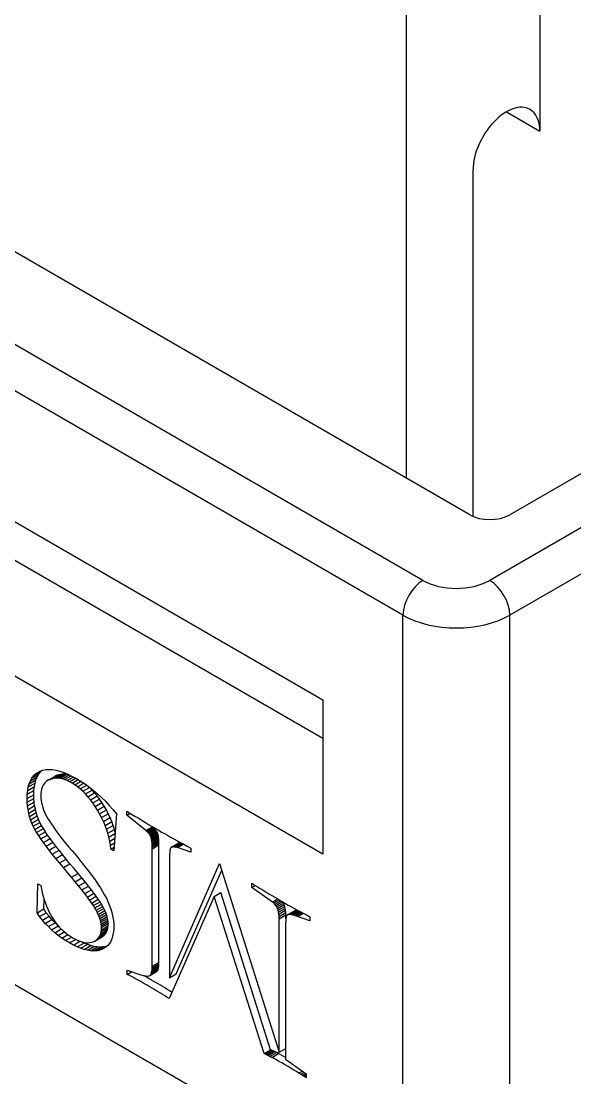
# Model space of a CAD drawing. Header units: millimetres. Extents: x -70 to 70, y -99 to 99.
# Drawn here: x 36.92 to 42.79, y -45.13 to -33.95 of the extents above; entities that cross this region are included whole.
import ezdxf

# ---------------------------------------------------------------- set-up
doc = ezdxf.new("R2010")
doc.units = ezdxf.units.MM
doc.layers.add('粗实线层', color=7, linetype='Continuous', lineweight=35)

msp = doc.modelspace()

# ---------------------------------------------------------------- linework, layer by layer
at = {"layer": '粗实线层', "color": 7, "lineweight": -3}
for p, q in [((42.416, -28.987), (42.416, -35.111)), ((41.002, -30.212), (41.002, -38.785)), ((56.523, -31.906), (42.098, -40.234)), ((41.674, -39.173), (31.492, -33.294)), ((41.179, -39.867), (30.289, -33.58)), ((40.967, -40.234), (30.077, -33.947)), ((42.063, -34.906), (42.416, -35.111)), ((41.709, -39.19), (41.709, -35.519)), ((30.926, -35.825), (40.118, -41.132)), ((40.118, -41.541), (31.986, -36.846)), ((40.118, -42.765), (30.926, -37.458)), ((43.3, -38.479), (42.098, -39.173)), ((43.795, -38.764), (41.886, -39.867)), ((40.967, -46.521), (30.077, -40.234)), ((40.967, -46.521), (40.967, -40.234)), ((42.098, -46.521), (42.098, -40.234)), ((40.118, -41.132), (40.118, -42.765)), ((37.038, -41.961), (37.108, -41.92)), ((37.038, -41.961), (37.056, -41.937)), ((37.056, -41.937), (37.126, -41.896)), ((37.056, -41.937), (37.076, -41.916)), ((37.076, -41.916), (37.137, -41.881)), ((37.076, -41.916), (37.1, -41.899)), ((37.093, -41.947), (37.108, -41.92)), ((37.1, -41.899), (37.126, -41.885)), ((37.108, -41.92), (37.126, -41.896)), ((37.126, -41.885), (37.155, -41.875)), ((37.126, -41.896), (37.147, -41.875)), ((37.155, -41.875), (37.186, -41.869)), ((37.186, -41.869), (37.219, -41.867)), ((37.21, -41.982), (37.281, -41.941)), ((37.219, -41.867), (37.255, -41.869)), ((37.228, -41.973), (37.299, -41.932)), ((37.248, -41.966), (37.319, -41.925)), ((37.255, -41.869), (37.293, -41.875)), ((37.268, -41.961), (37.339, -41.92)), ((37.299, -41.932), (37.281, -41.941)), ((37.29, -41.959), (37.361, -41.918)), ((37.293, -41.875), (37.332, -41.886)), ((37.319, -41.925), (37.299, -41.932)), ((37.312, -41.96), (37.383, -41.919)), ((37.339, -41.92), (37.319, -41.925)), ((37.332, -41.886), (37.375, -41.9)), ((37.335, -41.962), (37.406, -41.922)), ((37.361, -41.918), (37.339, -41.92)), ((37.359, -41.968), (37.43, -41.927)), ((37.383, -41.919), (37.361, -41.918)), ((37.375, -41.9), (37.419, -41.918)), ((37.406, -41.922), (37.383, -41.919)), ((37.384, -41.975), (37.455, -41.935)), ((37.43, -41.927), (37.406, -41.922)), ((37.41, -41.985), (37.481, -41.945)), ((37.419, -41.918), (37.465, -41.941)), ((37.447, -41.932), (37.43, -41.927)), ((37.465, -41.941), (37.514, -41.968)), ((36.993, -42.091), (37.064, -42.05)), ((36.993, -42.091), (37, -42.053)), ((37, -42.053), (37.071, -42.012)), ((37, -42.053), (37.01, -42.019)), ((37.01, -42.019), (37.081, -41.978)), ((37.01, -42.019), (37.022, -41.988)), ((37.022, -41.988), (37.093, -41.947)), ((37.022, -41.988), (37.038, -41.961)), ((37.06, -42.091), (37.064, -42.05)), ((37.064, -42.05), (37.071, -42.012)), ((37.071, -42.012), (37.081, -41.978)), ((37.081, -41.978), (37.093, -41.947)), ((37.148, -42.055), (37.141, -42.075)), ((37.156, -42.036), (37.148, -42.055)), ((37.167, -42.02), (37.156, -42.036)), ((37.179, -42.005), (37.167, -42.02)), ((37.194, -41.992), (37.179, -42.005)), ((37.21, -41.982), (37.194, -41.992)), ((37.228, -41.973), (37.21, -41.982)), ((37.248, -41.966), (37.228, -41.973)), ((37.268, -41.961), (37.248, -41.966)), ((37.29, -41.959), (37.268, -41.961)), ((37.312, -41.96), (37.29, -41.959)), ((37.335, -41.962), (37.312, -41.96)), ((37.359, -41.968), (37.335, -41.962)), ((37.384, -41.975), (37.359, -41.968)), ((37.41, -41.985), (37.384, -41.975)), ((37.437, -41.998), (37.41, -41.985)), ((37.437, -41.998), (37.507, -41.957)), ((37.464, -42.013), (37.437, -41.998)), ((37.464, -42.013), (37.535, -41.972)), ((37.493, -42.031), (37.464, -42.013)), ((37.493, -42.031), (37.564, -41.99)), ((37.522, -42.051), (37.493, -42.031)), ((37.514, -41.968), (37.559, -41.995)), ((37.522, -42.051), (37.593, -42.011)), ((37.55, -42.074), (37.522, -42.051)), ((37.55, -42.074), (37.621, -42.033)), ((37.559, -41.995), (37.604, -42.025)), ((37.604, -42.025), (37.648, -42.057)), ((37.648, -42.058), (37.64, -42.051)), ((36.988, -42.176), (36.989, -42.131)), ((36.988, -42.176), (37.058, -42.135)), ((36.989, -42.131), (36.993, -42.091)), ((36.989, -42.131), (37.06, -42.091)), ((37.058, -42.135), (37.06, -42.091)), ((37.059, -42.174), (37.058, -42.135)), ((37.133, -42.121), (37.132, -42.147)), ((37.132, -42.147), (37.133, -42.171)), ((37.136, -42.097), (37.133, -42.121)), ((37.141, -42.075), (37.136, -42.097)), ((37.578, -42.099), (37.55, -42.074)), ((37.578, -42.099), (37.648, -42.058)), ((37.605, -42.126), (37.578, -42.099)), ((37.605, -42.126), (37.675, -42.086)), ((37.631, -42.156), (37.605, -42.126)), ((37.631, -42.156), (37.702, -42.115)), ((37.657, -42.188), (37.631, -42.156)), ((37.648, -42.057), (37.691, -42.091)), ((37.675, -42.086), (37.648, -42.058)), ((37.657, -42.188), (37.728, -42.147)), ((37.702, -42.115), (37.675, -42.086)), ((37.691, -42.091), (37.734, -42.127)), ((37.728, -42.147), (37.702, -42.115)), ((37.753, -42.181), (37.728, -42.147)), ((37.734, -42.127), (37.775, -42.165)), ((37.775, -42.165), (37.816, -42.205)), ((36.989, -42.215), (36.988, -42.176)), ((36.989, -42.215), (37.059, -42.174)), ((36.992, -42.254), (36.989, -42.215)), ((36.992, -42.254), (37.062, -42.213)), ((36.997, -42.292), (36.992, -42.254)), ((36.997, -42.292), (37.067, -42.251)), ((37.062, -42.213), (37.059, -42.174)), ((37.067, -42.251), (37.062, -42.213)), ((37.075, -42.288), (37.067, -42.251)), ((37.133, -42.171), (37.135, -42.195)), ((37.135, -42.195), (37.139, -42.22)), ((37.139, -42.22), (37.145, -42.244)), ((37.145, -42.244), (37.152, -42.269)), ((37.152, -42.269), (37.16, -42.294)), ((37.683, -42.222), (37.657, -42.188)), ((37.683, -42.222), (37.753, -42.181)), ((37.708, -42.259), (37.683, -42.222)), ((37.708, -42.259), (37.778, -42.218)), ((37.732, -42.298), (37.708, -42.259)), ((37.732, -42.298), (37.803, -42.257)), ((37.778, -42.218), (37.753, -42.181)), ((37.803, -42.257), (37.778, -42.218)), ((37.826, -42.297), (37.803, -42.257)), ((37.816, -42.205), (37.856, -42.248)), ((37.856, -42.248), (37.895, -42.292)), ((37.004, -42.329), (36.997, -42.292)), ((37.004, -42.329), (37.075, -42.288)), ((37.013, -42.365), (37.004, -42.329)), ((37.013, -42.365), (37.084, -42.325)), ((37.024, -42.401), (37.013, -42.365)), ((37.024, -42.401), (37.095, -42.36)), ((37.084, -42.325), (37.075, -42.288)), ((37.095, -42.36), (37.084, -42.325)), ((37.108, -42.395), (37.095, -42.36)), ((37.16, -42.294), (37.17, -42.319)), ((37.17, -42.319), (37.182, -42.344)), ((37.182, -42.344), (37.195, -42.369)), ((37.195, -42.369), (37.209, -42.394)), ((37.755, -42.338), (37.732, -42.298)), ((37.755, -42.338), (37.826, -42.297)), ((37.776, -42.378), (37.755, -42.338)), ((37.776, -42.378), (37.847, -42.337)), ((37.796, -42.419), (37.776, -42.378)), ((37.796, -42.419), (37.866, -42.378)), ((37.847, -42.337), (37.826, -42.297)), ((37.866, -42.378), (37.847, -42.337)), ((37.883, -42.419), (37.866, -42.378)), ((37.895, -42.292), (37.933, -42.339)), ((37.933, -42.339), (37.907, -42.731)), ((38.043, -42.352), (38.043, -42.308)), ((38.043, -42.308), (38.087, -42.336)), ((38.043, -42.352), (38.079, -42.331)), ((38.244, -42.515), (38.043, -42.352)), ((38.087, -42.336), (38.129, -42.361)), ((38.129, -42.361), (38.169, -42.385)), ((38.169, -42.385), (38.206, -42.408)), ((37.037, -42.436), (37.024, -42.401)), ((37.037, -42.436), (37.108, -42.395)), ((37.052, -42.47), (37.037, -42.436)), ((37.052, -42.47), (37.123, -42.429)), ((37.069, -42.503), (37.052, -42.47)), ((37.069, -42.503), (37.14, -42.462)), ((37.088, -42.535), (37.069, -42.503)), ((37.088, -42.535), (37.159, -42.494)), ((37.123, -42.429), (37.108, -42.395)), ((37.14, -42.462), (37.123, -42.429)), ((37.159, -42.494), (37.14, -42.462)), ((37.181, -42.527), (37.159, -42.494)), ((37.209, -42.394), (37.226, -42.42)), ((37.226, -42.42), (37.244, -42.448)), ((37.244, -42.448), (37.265, -42.477)), ((37.265, -42.477), (37.287, -42.509)), ((37.813, -42.46), (37.796, -42.419)), ((37.813, -42.46), (37.883, -42.419)), ((37.828, -42.501), (37.813, -42.46)), ((37.828, -42.501), (37.899, -42.46)), ((37.841, -42.543), (37.828, -42.501)), ((37.841, -42.543), (37.912, -42.502)), ((37.899, -42.46), (37.883, -42.419)), ((37.912, -42.502), (37.899, -42.46)), ((37.921, -42.534), (37.912, -42.502)), ((38.206, -42.408), (38.241, -42.429)), ((38.241, -42.429), (38.274, -42.449)), ((38.244, -42.515), (38.315, -42.474)), ((38.252, -42.522), (38.323, -42.481)), ((38.26, -42.529), (38.331, -42.489)), ((38.267, -42.537), (38.338, -42.496)), ((38.273, -42.544), (38.344, -42.503)), ((38.274, -42.449), (38.304, -42.467)), ((38.304, -42.467), (38.332, -42.484)), ((38.323, -42.481), (38.315, -42.474)), ((38.331, -42.489), (38.323, -42.481)), ((38.338, -42.496), (38.331, -42.489)), ((38.332, -42.484), (38.358, -42.499)), ((38.344, -42.503), (38.338, -42.496)), ((38.35, -42.51), (38.344, -42.503)), ((38.358, -42.499), (38.381, -42.512)), ((37.11, -42.568), (37.088, -42.535)), ((37.11, -42.568), (37.181, -42.527)), ((37.134, -42.603), (37.11, -42.568)), ((37.134, -42.603), (37.204, -42.562)), ((37.16, -42.64), (37.134, -42.603)), ((37.16, -42.64), (37.231, -42.599)), ((37.204, -42.562), (37.181, -42.527)), ((37.231, -42.599), (37.204, -42.562)), ((37.26, -42.638), (37.231, -42.599)), ((37.287, -42.509), (37.312, -42.541)), ((37.312, -42.541), (37.338, -42.576)), ((37.338, -42.576), (37.367, -42.612)), ((37.367, -42.612), (37.397, -42.65)), ((37.852, -42.585), (37.841, -42.543)), ((37.852, -42.585), (37.923, -42.544)), ((37.862, -42.627), (37.852, -42.585)), ((37.862, -42.627), (37.916, -42.595)), ((38.252, -42.522), (38.244, -42.515)), ((38.26, -42.529), (38.252, -42.522)), ((38.267, -42.537), (38.26, -42.529)), ((38.273, -42.544), (38.267, -42.537)), ((38.279, -42.551), (38.273, -42.544)), ((38.279, -42.551), (38.35, -42.51)), ((38.285, -42.558), (38.279, -42.551)), ((38.285, -42.558), (38.355, -42.517)), ((38.289, -42.565), (38.285, -42.558)), ((38.289, -42.565), (38.36, -42.524)), ((38.293, -42.573), (38.289, -42.565)), ((38.293, -42.573), (38.364, -42.532)), ((38.297, -42.58), (38.293, -42.573)), ((38.297, -42.58), (38.367, -42.539)), ((38.3, -42.587), (38.297, -42.58)), ((38.3, -42.587), (38.37, -42.546)), ((38.302, -42.595), (38.3, -42.587)), ((38.302, -42.595), (38.373, -42.554)), ((38.304, -42.603), (38.302, -42.595)), ((38.304, -42.603), (38.375, -42.563)), ((38.306, -42.613), (38.304, -42.603)), ((38.306, -42.613), (38.377, -42.572)), ((38.308, -42.624), (38.306, -42.613)), ((38.308, -42.624), (38.379, -42.583)), ((38.309, -42.635), (38.38, -42.595)), ((38.311, -42.648), (38.381, -42.607)), ((38.355, -42.517), (38.35, -42.51)), ((38.36, -42.524), (38.355, -42.517)), ((38.364, -42.532), (38.36, -42.524)), ((38.367, -42.539), (38.364, -42.532)), ((38.37, -42.546), (38.367, -42.539)), ((38.373, -42.554), (38.37, -42.546)), ((38.375, -42.563), (38.373, -42.554)), ((38.377, -42.572), (38.375, -42.563)), ((38.379, -42.583), (38.377, -42.572)), ((38.38, -42.595), (38.379, -42.583)), ((38.381, -42.607), (38.38, -42.595)), ((38.381, -42.512), (38.411, -42.53)), ((38.382, -42.621), (38.381, -42.607)), ((38.411, -42.53), (38.442, -42.547)), ((38.442, -42.547), (38.474, -42.565)), ((38.474, -42.565), (38.506, -42.583)), ((38.506, -42.583), (38.54, -42.602)), ((38.54, -42.602), (38.574, -42.621)), ((37.189, -42.679), (37.16, -42.64)), ((37.189, -42.679), (37.26, -42.638)), ((37.22, -42.721), (37.189, -42.679)), ((37.22, -42.721), (37.291, -42.68)), ((37.254, -42.764), (37.22, -42.721)), ((37.254, -42.764), (37.325, -42.723)), ((37.291, -42.68), (37.26, -42.638)), ((37.325, -42.723), (37.291, -42.68)), ((37.361, -42.769), (37.325, -42.723)), ((37.397, -42.65), (37.43, -42.689)), ((37.43, -42.689), (37.464, -42.73)), ((37.869, -42.669), (37.862, -42.627)), ((37.869, -42.669), (37.913, -42.644)), ((37.874, -42.712), (37.869, -42.669)), ((37.874, -42.712), (37.91, -42.692)), ((37.907, -42.731), (37.874, -42.712)), ((38.309, -42.635), (38.308, -42.624)), ((38.311, -42.648), (38.309, -42.635)), ((38.312, -42.662), (38.311, -42.648)), ((38.312, -42.662), (38.382, -42.621)), ((38.312, -42.676), (38.383, -42.635)), ((38.312, -42.676), (38.312, -42.662)), ((38.313, -42.692), (38.312, -42.676)), ((38.313, -42.692), (38.383, -42.651)), ((38.313, -42.708), (38.383, -42.667)), ((38.313, -42.708), (38.313, -42.692)), ((38.313, -43.951), (38.313, -42.708)), ((38.383, -42.635), (38.382, -42.621)), ((38.383, -42.651), (38.383, -42.635)), ((38.383, -42.667), (38.383, -42.651)), ((38.383, -43.91), (38.383, -42.667)), ((38.5, -42.721), (38.499, -42.73)), ((38.502, -42.713), (38.5, -42.721)), ((38.504, -42.706), (38.502, -42.713)), ((38.507, -42.7), (38.504, -42.706)), ((38.509, -42.696), (38.507, -42.7)), ((38.513, -42.692), (38.509, -42.696)), ((38.517, -42.69), (38.513, -42.692)), ((38.517, -42.69), (38.587, -42.649)), ((38.522, -42.688), (38.517, -42.69)), ((38.522, -42.688), (38.592, -42.647)), ((38.527, -42.686), (38.522, -42.688)), ((38.527, -42.686), (38.598, -42.646)), ((38.534, -42.686), (38.527, -42.686)), ((38.534, -42.686), (38.604, -42.645)), ((38.541, -42.686), (38.534, -42.686)), ((38.541, -42.686), (38.612, -42.645)), ((38.549, -42.687), (38.541, -42.686)), ((38.549, -42.687), (38.62, -42.646)), ((38.558, -42.689), (38.549, -42.687)), ((38.558, -42.689), (38.629, -42.648)), ((38.568, -42.691), (38.558, -42.689)), ((38.568, -42.691), (38.638, -42.65)), ((38.578, -42.694), (38.568, -42.691)), ((38.574, -42.621), (38.609, -42.64)), ((38.578, -42.694), (38.649, -42.654)), ((38.72, -42.744), (38.578, -42.694)), ((38.592, -42.647), (38.587, -42.649)), ((38.598, -42.646), (38.592, -42.647)), ((38.604, -42.645), (38.598, -42.646)), ((38.612, -42.645), (38.604, -42.645)), ((38.609, -42.64), (38.645, -42.66)), ((38.62, -42.646), (38.612, -42.645)), ((38.645, -42.66), (38.682, -42.68)), ((38.682, -42.68), (38.72, -42.7)), ((38.72, -42.7), (38.72, -42.744)), ((37.29, -42.809), (37.254, -42.764)), ((37.29, -42.809), (37.361, -42.769)), ((37.329, -42.857), (37.29, -42.809)), ((37.329, -42.857), (37.4, -42.816)), ((37.4, -42.816), (37.361, -42.769)), ((37.441, -42.866), (37.4, -42.816)), ((37.464, -42.73), (37.512, -42.787)), ((37.512, -42.787), (37.557, -42.841)), ((38.496, -42.765), (38.495, -42.779)), ((38.495, -42.779), (38.495, -42.794)), ((38.495, -42.794), (38.495, -44.073)), ((38.497, -42.752), (38.496, -42.765)), ((38.498, -42.74), (38.497, -42.752)), ((38.499, -42.73), (38.498, -42.74)), ((37.371, -42.907), (37.329, -42.857)), ((37.371, -42.907), (37.441, -42.866)), ((37.414, -42.959), (37.371, -42.907)), ((37.485, -42.918), (37.441, -42.866)), ((37.528, -42.968), (37.485, -42.918)), ((37.557, -42.841), (37.599, -42.894)), ((37.599, -42.894), (37.637, -42.944)), ((37.637, -42.944), (37.673, -42.992)), ((38.495, -44.073), (39.026, -42.863)), ((38.566, -44.032), (39.048, -42.933)), ((39.026, -42.863), (39.657, -44.861)), ((37.457, -43.009), (37.414, -42.959)), ((37.457, -43.009), (37.528, -42.968)), ((37.497, -43.056), (37.457, -43.009)), ((37.497, -43.056), (37.567, -43.015)), ((37.533, -43.101), (37.497, -43.056)), ((37.567, -43.015), (37.528, -42.968)), ((37.533, -43.101), (37.604, -43.06)), ((37.604, -43.06), (37.567, -43.015)), ((37.637, -43.102), (37.604, -43.06)), ((37.673, -42.992), (37.706, -43.037)), ((37.706, -43.037), (37.736, -43.081)), ((37.092, -43.386), (37.101, -43.079)), ((37.101, -43.079), (37.132, -43.097)), ((37.132, -43.097), (37.148, -43.174)), ((37.148, -43.174), (37.168, -43.246)), ((37.567, -43.143), (37.533, -43.101)), ((37.567, -43.143), (37.637, -43.102)), ((37.597, -43.182), (37.567, -43.143)), ((37.597, -43.182), (37.668, -43.141)), ((37.668, -43.141), (37.637, -43.102)), ((37.695, -43.177), (37.668, -43.141)), ((37.736, -43.081), (37.763, -43.121)), ((37.763, -43.121), (37.787, -43.16)), ((37.787, -43.16), (37.808, -43.197)), ((38.969, -43.213), (39.04, -43.172)), ((39.566, -44.834), (39.04, -43.172)), ((39.368, -43.117), (39.368, -43.073)), ((39.368, -43.073), (39.396, -43.092)), ((39.368, -43.117), (39.404, -43.096)), ((39.586, -43.271), (39.368, -43.117)), ((39.396, -43.092), (39.425, -43.11)), ((39.425, -43.11), (39.455, -43.128)), ((39.455, -43.128), (39.485, -43.146)), ((39.485, -43.146), (39.515, -43.165)), ((39.515, -43.165), (39.546, -43.183)), ((37.163, -43.345), (37.166, -43.239)), ((37.168, -43.246), (37.192, -43.314)), ((37.625, -43.218), (37.597, -43.182)), ((37.625, -43.218), (37.695, -43.177)), ((37.649, -43.251), (37.625, -43.218)), ((37.649, -43.251), (37.72, -43.21)), ((37.671, -43.282), (37.649, -43.251)), ((37.671, -43.282), (37.741, -43.241)), ((37.689, -43.309), (37.671, -43.282)), ((37.689, -43.309), (37.76, -43.269)), ((37.72, -43.21), (37.695, -43.177)), ((37.741, -43.241), (37.72, -43.21)), ((37.76, -43.269), (37.741, -43.241)), ((37.775, -43.293), (37.76, -43.269)), ((37.808, -43.197), (37.826, -43.232)), ((37.826, -43.232), (37.843, -43.266)), ((37.843, -43.266), (37.857, -43.301)), ((38.969, -43.213), (38.49, -44.294)), ((39.496, -44.874), (38.969, -43.213)), ((39.546, -43.183), (39.577, -43.202)), ((39.577, -43.202), (39.609, -43.221)), ((39.586, -43.271), (39.64, -43.239)), ((39.599, -43.281), (39.586, -43.271)), ((39.599, -43.281), (39.656, -43.248)), ((39.611, -43.293), (39.599, -43.281)), ((39.609, -43.221), (39.641, -43.239)), ((39.611, -43.293), (39.673, -43.258)), ((39.622, -43.307), (39.693, -43.266)), ((39.631, -43.323), (39.702, -43.282)), ((39.641, -43.239), (39.673, -43.258)), ((39.673, -43.258), (39.698, -43.272)), ((39.702, -43.282), (39.693, -43.266)), ((39.698, -43.272), (39.724, -43.287)), ((39.71, -43.299), (39.702, -43.282)), ((37.092, -43.386), (37.163, -43.345)), ((37.12, -43.424), (37.092, -43.386)), ((37.12, -43.424), (37.19, -43.384)), ((37.19, -43.384), (37.163, -43.345)), ((37.22, -43.421), (37.19, -43.384)), ((37.192, -43.314), (37.22, -43.377)), ((37.22, -43.377), (37.252, -43.435)), ((37.705, -43.334), (37.689, -43.309)), ((37.705, -43.334), (37.775, -43.293)), ((37.718, -43.357), (37.705, -43.334)), ((37.718, -43.357), (37.789, -43.317)), ((37.73, -43.38), (37.718, -43.357)), ((37.73, -43.38), (37.801, -43.339)), ((37.74, -43.402), (37.73, -43.38)), ((37.74, -43.402), (37.811, -43.361)), ((37.749, -43.424), (37.82, -43.383)), ((37.789, -43.317), (37.775, -43.293)), ((37.801, -43.339), (37.789, -43.317)), ((37.811, -43.361), (37.801, -43.339)), ((37.82, -43.383), (37.811, -43.361)), ((37.828, -43.404), (37.82, -43.383)), ((37.857, -43.301), (37.87, -43.335)), ((37.87, -43.335), (37.881, -43.368)), ((37.881, -43.368), (37.889, -43.401)), ((39.622, -43.307), (39.611, -43.293)), ((39.631, -43.323), (39.622, -43.307)), ((39.639, -43.34), (39.631, -43.323)), ((39.639, -43.34), (39.71, -43.299)), ((39.645, -43.358), (39.639, -43.34)), ((39.645, -43.358), (39.716, -43.317)), ((39.65, -43.378), (39.645, -43.358)), ((39.65, -43.378), (39.721, -43.338)), ((39.654, -43.4), (39.65, -43.378)), ((39.654, -43.4), (39.725, -43.359)), ((39.656, -43.424), (39.727, -43.383)), ((39.716, -43.317), (39.71, -43.299)), ((39.721, -43.338), (39.716, -43.317)), ((39.725, -43.359), (39.721, -43.338)), ((39.724, -43.287), (39.752, -43.303)), ((39.727, -43.383), (39.725, -43.359)), ((39.727, -43.408), (39.727, -43.383)), ((39.748, -43.404), (39.818, -43.363)), ((39.752, -43.303), (39.781, -43.319)), ((39.753, -43.402), (39.824, -43.362)), ((39.76, -43.402), (39.831, -43.361)), ((39.769, -43.402), (39.84, -43.361)), ((39.779, -43.403), (39.85, -43.362)), ((39.781, -43.319), (39.811, -43.336)), ((39.791, -43.405), (39.861, -43.365)), ((39.804, -43.409), (39.874, -43.368)), ((39.811, -43.336), (39.842, -43.353)), ((39.824, -43.362), (39.818, -43.363)), ((39.818, -43.413), (39.889, -43.372)), ((39.831, -43.361), (39.824, -43.362)), ((39.84, -43.361), (39.831, -43.361)), ((39.834, -43.418), (39.896, -43.382)), ((39.85, -43.362), (39.84, -43.361)), ((39.842, -43.353), (39.875, -43.371)), ((39.861, -43.365), (39.85, -43.362)), ((39.851, -43.424), (39.91, -43.39)), ((39.875, -43.371), (39.909, -43.389)), ((39.909, -43.389), (39.945, -43.408)), ((37.149, -43.462), (37.12, -43.424)), ((37.149, -43.462), (37.22, -43.421)), ((37.18, -43.498), (37.149, -43.462)), ((37.18, -43.498), (37.25, -43.457)), ((37.212, -43.532), (37.18, -43.498)), ((37.212, -43.532), (37.283, -43.491)), ((37.25, -43.457), (37.22, -43.421)), ((37.283, -43.491), (37.25, -43.457)), ((37.252, -43.435), (37.288, -43.488)), ((37.316, -43.524), (37.283, -43.491)), ((37.288, -43.488), (37.328, -43.536)), ((37.749, -43.424), (37.74, -43.402)), ((37.757, -43.445), (37.749, -43.424)), ((37.757, -43.445), (37.828, -43.404)), ((37.763, -43.465), (37.757, -43.445)), ((37.763, -43.465), (37.834, -43.424)), ((37.768, -43.485), (37.763, -43.465)), ((37.768, -43.485), (37.839, -43.444)), ((37.772, -43.504), (37.768, -43.485)), ((37.772, -43.504), (37.843, -43.463)), ((37.774, -43.523), (37.772, -43.504)), ((37.774, -43.523), (37.845, -43.482)), ((37.775, -43.542), (37.845, -43.501)), ((37.834, -43.424), (37.828, -43.404)), ((37.839, -43.444), (37.834, -43.424)), ((37.843, -43.463), (37.839, -43.444)), ((37.845, -43.482), (37.843, -43.463)), ((37.845, -43.501), (37.845, -43.482)), ((37.845, -43.523), (37.845, -43.501)), ((37.889, -43.401), (37.896, -43.434)), ((37.896, -43.434), (37.901, -43.466)), ((37.901, -43.466), (37.904, -43.498)), ((37.904, -43.498), (37.905, -43.529)), ((39.656, -43.424), (39.654, -43.4)), ((39.657, -43.448), (39.656, -43.424)), ((39.657, -43.448), (39.727, -43.408)), ((39.657, -44.861), (39.657, -43.448)), ((39.726, -43.476), (39.725, -43.488)), ((39.725, -43.488), (39.725, -44.933)), ((39.727, -43.453), (39.726, -43.464)), ((39.726, -43.464), (39.726, -43.476)), ((39.727, -43.45), (39.727, -43.408)), ((39.728, -43.444), (39.727, -43.453)), ((39.73, -43.435), (39.728, -43.444)), ((39.732, -43.427), (39.73, -43.435)), ((39.734, -43.421), (39.732, -43.427)), ((39.737, -43.415), (39.734, -43.421)), ((39.74, -43.41), (39.737, -43.415)), ((39.743, -43.407), (39.74, -43.41)), ((39.748, -43.404), (39.743, -43.407)), ((39.753, -43.402), (39.748, -43.404)), ((39.76, -43.402), (39.753, -43.402)), ((39.769, -43.402), (39.76, -43.402)), ((39.779, -43.403), (39.769, -43.402)), ((39.791, -43.405), (39.779, -43.403)), ((39.804, -43.409), (39.791, -43.405)), ((39.818, -43.413), (39.804, -43.409)), ((39.834, -43.418), (39.818, -43.413)), ((39.851, -43.424), (39.834, -43.418)), ((39.981, -43.472), (39.851, -43.424)), ((39.945, -43.408), (39.981, -43.428)), ((39.981, -43.428), (39.981, -43.472)), ((37.245, -43.564), (37.212, -43.532)), ((37.245, -43.564), (37.316, -43.524)), ((37.281, -43.596), (37.245, -43.564)), ((37.281, -43.596), (37.351, -43.555)), ((37.317, -43.625), (37.281, -43.596)), ((37.317, -43.625), (37.388, -43.584)), ((37.328, -43.536), (37.373, -43.58)), ((37.355, -43.653), (37.419, -43.616)), ((37.373, -43.58), (37.421, -43.618)), ((37.421, -43.618), (37.474, -43.652)), ((37.732, -43.663), (37.803, -43.622)), ((37.744, -43.651), (37.814, -43.61)), ((37.753, -43.636), (37.824, -43.596)), ((37.753, -43.636), (37.761, -43.621)), ((37.761, -43.621), (37.832, -43.58)), ((37.761, -43.621), (37.767, -43.603)), ((37.767, -43.603), (37.838, -43.562)), ((37.767, -43.603), (37.771, -43.584)), ((37.771, -43.584), (37.842, -43.543)), ((37.771, -43.584), (37.774, -43.564)), ((37.775, -43.542), (37.774, -43.523)), ((37.774, -43.564), (37.845, -43.523)), ((37.774, -43.564), (37.775, -43.542)), ((37.79, -43.633), (37.803, -43.622)), ((37.803, -43.622), (37.814, -43.61)), ((37.814, -43.61), (37.824, -43.596)), ((37.824, -43.596), (37.832, -43.58)), ((37.832, -43.58), (37.838, -43.562)), ((37.838, -43.562), (37.842, -43.543)), ((37.842, -43.543), (37.845, -43.523)), ((37.9, -43.601), (37.893, -43.633)), ((37.904, -43.567), (37.9, -43.601)), ((37.905, -43.529), (37.904, -43.567)), ((37.355, -43.653), (37.317, -43.625)), ((37.395, -43.68), (37.355, -43.653)), ((37.395, -43.68), (37.465, -43.639)), ((37.436, -43.704), (37.395, -43.68)), ((37.436, -43.704), (37.506, -43.664)), ((37.477, -43.727), (37.436, -43.704)), ((37.474, -43.652), (37.499, -43.666)), ((37.477, -43.727), (37.547, -43.686)), ((37.516, -43.746), (37.477, -43.727)), ((37.499, -43.666), (37.523, -43.678)), ((37.516, -43.746), (37.587, -43.705)), ((37.523, -43.678), (37.547, -43.687)), ((37.547, -43.687), (37.569, -43.694)), ((37.554, -43.761), (37.625, -43.72)), ((37.587, -43.705), (37.555, -43.689)), ((37.569, -43.694), (37.591, -43.699)), ((37.625, -43.72), (37.587, -43.705)), ((37.59, -43.773), (37.661, -43.733)), ((37.591, -43.699), (37.612, -43.702)), ((37.612, -43.702), (37.632, -43.703)), ((37.661, -43.733), (37.625, -43.72)), ((37.632, -43.703), (37.652, -43.701)), ((37.652, -43.701), (37.67, -43.697)), ((37.695, -43.741), (37.661, -43.733)), ((37.67, -43.697), (37.688, -43.691)), ((37.688, -43.691), (37.705, -43.684)), ((37.705, -43.684), (37.775, -43.643)), ((37.705, -43.684), (37.719, -43.674)), ((37.719, -43.674), (37.79, -43.633)), ((37.719, -43.674), (37.732, -43.663)), ((37.732, -43.663), (37.744, -43.651)), ((37.744, -43.651), (37.753, -43.636)), ((37.775, -43.643), (37.79, -43.633)), ((37.841, -43.731), (37.822, -43.748)), ((37.858, -43.711), (37.841, -43.731)), ((37.872, -43.688), (37.858, -43.711)), ((37.884, -43.662), (37.872, -43.688)), ((37.893, -43.633), (37.884, -43.662)), ((37.554, -43.761), (37.516, -43.746)), ((37.59, -43.773), (37.554, -43.761)), ((37.625, -43.782), (37.59, -43.773)), ((37.625, -43.782), (37.695, -43.741)), ((37.658, -43.787), (37.625, -43.782)), ((37.658, -43.787), (37.729, -43.746)), ((37.689, -43.789), (37.658, -43.787)), ((37.689, -43.789), (37.76, -43.748)), ((37.719, -43.788), (37.689, -43.789)), ((37.729, -43.746), (37.695, -43.741)), ((37.719, -43.788), (37.79, -43.747)), ((37.748, -43.783), (37.719, -43.788)), ((37.76, -43.748), (37.729, -43.746)), ((37.748, -43.783), (37.819, -43.742)), ((37.775, -43.774), (37.748, -43.783)), ((37.79, -43.747), (37.76, -43.748)), ((37.775, -43.774), (37.825, -43.745)), ((37.799, -43.763), (37.775, -43.774)), ((37.819, -43.742), (37.79, -43.747)), ((37.822, -43.748), (37.799, -43.763)), ((37.834, -43.737), (37.819, -43.742)), ((38.31, -43.993), (38.381, -43.952)), ((38.312, -43.966), (38.383, -43.925)), ((38.312, -43.98), (38.382, -43.939)), ((38.312, -43.966), (38.313, -43.951)), ((38.313, -43.951), (38.383, -43.91)), ((38.379, -43.964), (38.381, -43.952)), ((38.381, -43.952), (38.382, -43.939)), ((38.382, -43.939), (38.383, -43.925)), ((38.383, -43.925), (38.383, -43.91)), ((38.045, -44.037), (38.045, -43.993)), ((38.045, -43.993), (38.192, -44.042)), ((38.045, -44.037), (38.093, -44.009)), ((38.065, -44.047), (38.045, -44.037)), ((38.085, -44.057), (38.065, -44.047)), ((38.106, -44.068), (38.085, -44.057)), ((38.127, -44.079), (38.106, -44.068)), ((38.192, -44.042), (38.205, -44.047)), ((38.205, -44.047), (38.218, -44.05)), ((38.218, -44.05), (38.229, -44.053)), ((38.24, -44.061), (38.219, -44.049)), ((38.229, -44.053), (38.24, -44.054)), ((38.24, -44.054), (38.25, -44.055)), ((38.262, -44.073), (38.24, -44.061)), ((38.25, -44.055), (38.259, -44.056)), ((38.259, -44.056), (38.267, -44.055)), ((38.267, -44.055), (38.275, -44.053)), ((38.275, -44.053), (38.281, -44.051)), ((38.281, -44.051), (38.287, -44.048)), ((38.287, -44.048), (38.357, -44.007)), ((38.287, -44.048), (38.292, -44.044)), ((38.292, -44.044), (38.362, -44.003)), ((38.292, -44.044), (38.296, -44.038)), ((38.296, -44.038), (38.367, -43.997)), ((38.296, -44.038), (38.3, -44.032)), ((38.3, -44.032), (38.371, -43.991)), ((38.3, -44.032), (38.303, -44.024)), ((38.303, -44.024), (38.374, -43.983)), ((38.303, -44.024), (38.306, -44.015)), ((38.306, -44.015), (38.377, -43.974)), ((38.306, -44.015), (38.309, -44.004)), ((38.309, -44.004), (38.379, -43.964)), ((38.309, -44.004), (38.31, -43.993)), ((38.31, -43.993), (38.312, -43.98)), ((38.312, -43.98), (38.312, -43.966)), ((38.357, -44.007), (38.362, -44.003)), ((38.362, -44.003), (38.367, -43.997)), ((38.367, -43.997), (38.371, -43.991)), ((38.371, -43.991), (38.374, -43.983)), ((38.374, -43.983), (38.377, -43.974)), ((38.377, -43.974), (38.379, -43.964)), ((38.495, -44.073), (38.566, -44.032)), ((38.148, -44.09), (38.127, -44.079)), ((38.169, -44.102), (38.148, -44.09)), ((38.191, -44.114), (38.169, -44.102)), ((38.213, -44.126), (38.191, -44.114)), ((38.236, -44.139), (38.213, -44.126)), ((38.258, -44.152), (38.236, -44.139)), ((38.281, -44.165), (38.258, -44.152)), ((38.284, -44.085), (38.262, -44.073)), ((38.305, -44.179), (38.281, -44.165)), ((38.306, -44.098), (38.284, -44.085)), ((38.328, -44.193), (38.305, -44.179)), ((38.329, -44.111), (38.306, -44.098)), ((38.352, -44.125), (38.329, -44.111)), ((38.375, -44.138), (38.352, -44.125)), ((38.399, -44.152), (38.375, -44.138)), ((38.422, -44.166), (38.399, -44.152)), ((38.445, -44.18), (38.422, -44.166)), ((38.468, -44.194), (38.445, -44.18)), ((38.351, -44.207), (38.328, -44.193)), ((38.374, -44.221), (38.351, -44.207)), ((38.398, -44.235), (38.374, -44.221)), ((38.421, -44.25), (38.398, -44.235)), ((38.444, -44.264), (38.421, -44.25)), ((38.467, -44.279), (38.444, -44.264)), ((38.49, -44.294), (38.467, -44.279)), ((38.492, -44.209), (38.468, -44.194)), ((38.515, -44.224), (38.492, -44.209)), ((39.496, -44.874), (39.566, -44.834)), ((39.508, -44.88), (39.579, -44.84)), ((39.523, -44.887), (39.594, -44.847)), ((39.579, -44.84), (39.566, -44.834)), ((39.594, -44.847), (39.579, -44.84)), ((39.611, -44.855), (39.594, -44.847)), ((39.657, -44.861), (39.727, -44.82)), ((39.508, -44.88), (39.496, -44.874)), ((39.523, -44.887), (39.508, -44.88)), ((39.54, -44.896), (39.523, -44.887)), ((39.54, -44.896), (39.611, -44.855)), ((39.559, -44.906), (39.54, -44.896)), ((39.559, -44.906), (39.63, -44.865)), ((39.58, -44.917), (39.559, -44.906)), ((39.58, -44.917), (39.65, -44.876)), ((39.602, -44.929), (39.58, -44.917)), ((39.627, -44.943), (39.602, -44.929)), ((39.63, -44.865), (39.611, -44.855)), ((39.654, -44.958), (39.627, -44.943)), ((39.65, -44.876), (39.63, -44.865)), ((39.673, -44.888), (39.65, -44.876)), ((39.683, -44.974), (39.654, -44.958)), ((39.698, -44.902), (39.673, -44.888)), ((39.725, -44.917), (39.698, -44.902)), ((39.725, -44.933), (39.941, -45.088)), ((39.714, -44.992), (39.683, -44.974)), ((39.75, -45.013), (39.714, -44.992)), ((39.783, -45.032), (39.75, -45.013)), ((39.813, -45.05), (39.783, -45.032)), ((39.84, -45.066), (39.813, -45.05)), ((39.864, -45.081), (39.84, -45.066)), ((39.864, -45.081), (39.902, -45.06)), ((39.885, -45.094), (39.921, -45.074)), ((39.885, -45.094), (39.864, -45.081)), ((39.904, -45.106), (39.885, -45.094)), ((39.904, -45.106), (39.938, -45.086)), ((39.919, -45.116), (39.904, -45.106)), ((39.919, -45.116), (39.941, -45.103)), ((39.932, -45.125), (39.919, -45.116)), ((39.932, -45.125), (39.941, -45.119)), ((39.941, -45.132), (39.932, -45.125)), ((39.941, -45.088), (39.941, -45.132))]:
    msp.add_line(p, q, dxfattribs=at)
for centre, major_axis, start_param, end_param in [((42.063, -35.315), (-0.25, -0.433), 3.141593, 5.497787), ((42.063, -35.315), (-0.25, -0.433), 2.356194, 3.141593), ((41.886, -39.05), (0.3, 0), 3.926991, 5.497787), ((41.179, -40.112), (-0.15, -0.26), 3.926991, 5.497787), ((41.532, -39.663), (0.5, 0), 3.926991, 5.497787), ((41.886, -40.112), (0.15, -0.26), 0.785398, 2.356194), ((41.532, -39.908), (0.8, 0), 3.926991, 5.497787)]:
    msp.add_ellipse(centre, major_axis=major_axis, ratio=0.57735, start_param=start_param, end_param=end_param, dxfattribs=at)

doc.saveas('drawing.dxf')
